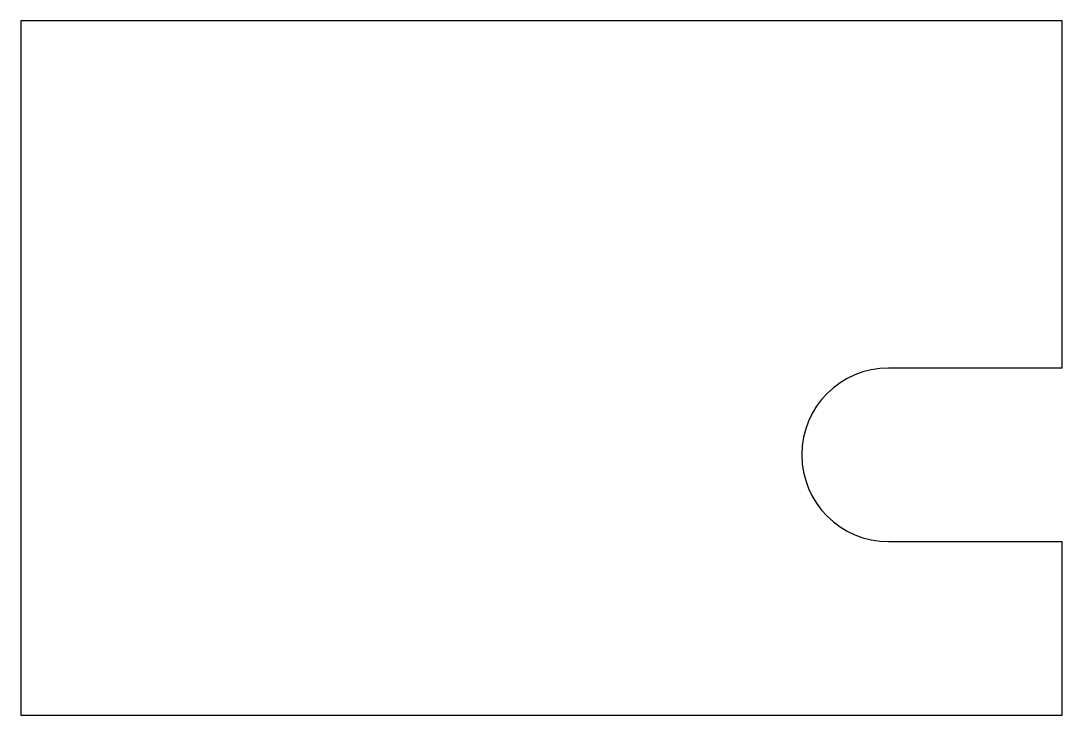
# Model space of a CAD drawing. Header units: millimetres. Extents: x -113.5 to -17.5, y -6.5 to 57.5.
import ezdxf

# ---------------------------------------------------------------- set-up
doc = ezdxf.new("R2010")
doc.units = ezdxf.units.MM
doc.header["$MEASUREMENT"] = 0

msp = doc.modelspace()

# ---------------------------------------------------------------- linework, layer by layer
for points in [[(-17.491, 25.459), (-17.491, 57.459), (-113.491, 57.459), (-113.491, -6.541), (-17.491, -6.541), (-17.491, 9.459)], [(-17.491, 25.459), (-33.491, 25.459)], [(-33.491, 9.459), (-17.491, 9.459)]]:
    msp.add_lwpolyline(points)
msp.add_arc((-33.491, 17.459), 8, 90, 270)

doc.saveas('drawing.dxf')
